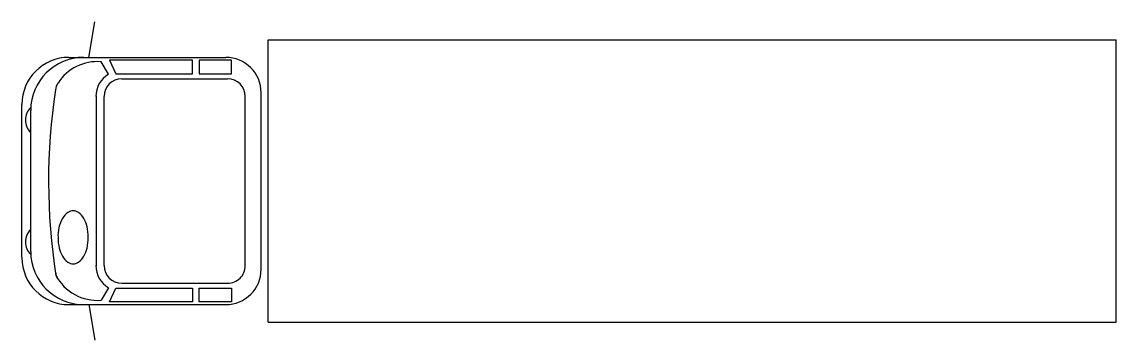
# Model space of a CAD drawing. Extents: x 0 to 9.44, y -1.37 to 1.37.
import ezdxf

# ---------------------------------------------------------------- set-up
doc = ezdxf.new("R2010")
doc.units = 0
doc.header["$MEASUREMENT"] = 0
doc.layers.add('01', color=1, linetype='CONTINUOUS')
doc.layers.add('02', color=2, linetype='CONTINUOUS')

msp = doc.modelspace()

# ---------------------------------------------------------------- linework, layer by layer
at = {"layer": '01'}
for p, q in [((0.577, 1.0668), (0.6303, 1.3727)), ((1.4732, 1.0416), (0.7556, 1.0416)), ((0.7556, 1.0416), (0.8111, 0.9254)), ((1.4732, 0.9254), (1.4732, 1.0416)), ((1.8085, 1.0416), (1.531, 1.0416)), ((1.531, 1.0416), (1.531, 0.9254)), ((1.8085, 0.9254), (1.8085, 1.0416)), ((0.7473, 0.9213), (0.683, 1.0283)), ((0.8111, 0.9254), (1.4732, 0.9254)), ((0.861, 0.8823), (1.7754, 0.8823)), ((1.531, 0.9254), (1.8085, 0.9254)), ((0.6409, 0.7335), (0.6409, -0.7335)), ((0.7086, -0.7299), (0.7086, 0.7299)), ((1.9278, -0.7299), (1.9278, 0.7299)), ((0.0762, -0.6096), (0.0762, 0.6096)), ((0.7473, -0.9213), (0.683, -1.0283)), ((0.7556, -1.0416), (0.8111, -0.9254)), ((0.8111, -0.9254), (1.4732, -0.9254)), ((0.861, -0.8823), (1.7754, -0.8823)), ((1.4732, -0.9254), (1.4732, -1.0416)), ((1.531, -0.9254), (1.8085, -0.9254)), ((1.531, -1.0416), (1.531, -0.9254)), ((1.8085, -0.9254), (1.8085, -1.0416)), ((0.577, -1.0668), (0.6303, -1.3727)), ((1.4732, -1.0416), (0.7556, -1.0416)), ((1.8085, -1.0416), (1.531, -1.0416))]:
    msp.add_line(p, q, dxfattribs=at)
msp.add_lwpolyline([(0.4423, -0.2569, 0.15854), (0.3968, -0.2717, 0.106465), (0.35, -0.3241, 0.07162), (0.3192, -0.4024, 0.071565), (0.3117, -0.4862, 0.057969), (0.3224, -0.5784, 0.07162), (0.35, -0.6484, 0.106465), (0.3968, -0.7008, 0.15854), (0.4423, -0.7156, 0.15854), (0.4878, -0.7008, 0.106465), (0.5347, -0.6484, 0.07162), (0.5622, -0.5784, 0.057969), (0.5729, -0.4862, 0.057969), (0.5622, -0.3941, 0.07162), (0.5347, -0.3241, 0.106465), (0.4878, -0.2717, 0.15854)], format="xyb", close=True, dxfattribs=at)
for centre, radius, start, end in [((0.5334, 0.6096), 0.4572, 90, 180), ((0.6496, 0.6277), 0.402, 85.22777, 147.20963), ((0.861, 0.7299), 0.2227, 120.70749, 180), ((0.861, 0.7299), 0.1524, 90, 180), ((1.7754, 0.7299), 0.1524, 0, 90), ((5.4975, 0), 5.2673, 171.42257, 188.89184), ((0.4397, 0.7629), 0.1524, 147.20963, 171.42257), ((0.1842, 0.5252), 0.1531, 134.48711, 225.15619), ((0.1842, -0.5252), 0.1531, 134.84381, 225.51289), ((0.5334, -0.6096), 0.4572, 180, 270), ((0.861, -0.7299), 0.2227, 180, 239.29251), ((0.861, -0.7299), 0.1524, 180, 270), ((1.7754, -0.7299), 0.1524, 270, 0.00001), ((0.4397, -0.7629), 0.1524, 188.57743, 212.79037), ((0.6496, -0.6277), 0.402, 207.63682, 274.77223)]:
    msp.add_arc(centre, radius, start, end, dxfattribs=at)
at = {"layer": '02'}
for p, q in [((2.1257, 1.2192), (9.4409, 1.2192)), ((2.1257, -1.2192), (2.1257, 1.2192)), ((9.4409, -1.2192), (9.4409, 1.2192)), ((0.4064, 1.0668), (1.7593, 1.0668)), ((2.0641, -0.762), (2.0641, 0.762)), ((0, -0.6604), (0, 0.6604)), ((0.4064, -1.0668), (1.7593, -1.0668)), ((2.1257, -1.2192), (9.4409, -1.2192))]:
    msp.add_line(p, q, dxfattribs=at)
for centre, radius, start, end in [((0.4064, 0.6604), 0.4064, 90, 180), ((1.7593, 0.762), 0.3048, 0, 90), ((0.4064, -0.6604), 0.4064, 180, 270), ((1.7593, -0.762), 0.3048, 270, 0)]:
    msp.add_arc(centre, radius, start, end, dxfattribs=at)

doc.saveas('drawing.dxf')
